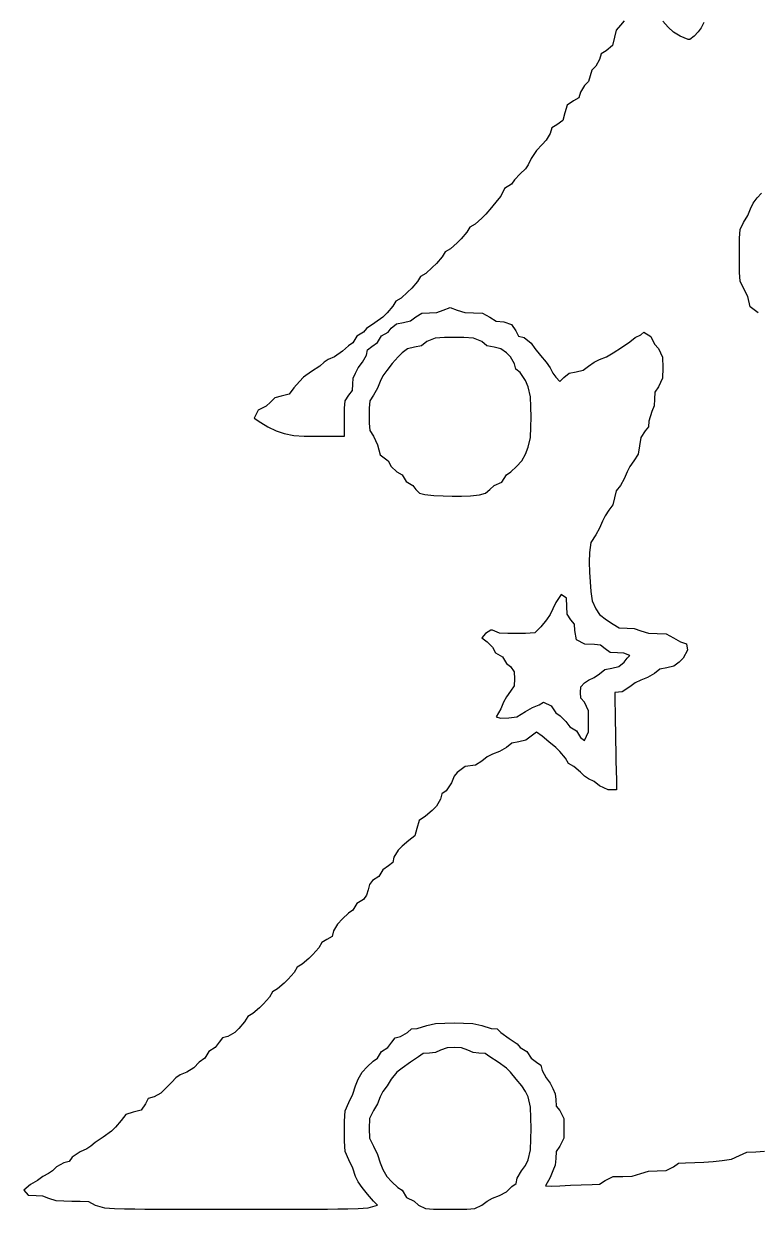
# Model space of a CAD drawing. Extents: x -1383 to 2909, y -2222 to 4206.
# Drawn here: x -1383 to 61, y -1683 to 652 of the extents above; entities that cross this region are included whole.
import ezdxf

# ---------------------------------------------------------------- set-up
doc = ezdxf.new("R2010")
doc.units = 0
doc.layers.add('Layer_1', color=7, linetype='CONTINUOUS')

msp = doc.modelspace()

# ---------------------------------------------------------------- linework, layer by layer
at = {"layer": 'Layer_1', "color": 7}
for points in [[(-200.903593, 657.170807), (-208.669842, 649.070807), (-216.982468, 638.866083), (-220.01622, 625.238524), (-223.902575, 608.570807), (-236.543678, 598.132225), (-246.520922, 592.540886), (-249.4973, 581.485768), (-256.995646, 568.092067), (-264.666197, 560.183406), (-268.037952, 549.192076), (-271.433149, 538.030658), (-279.437508, 530.292076), (-287.290913, 516.898375), (-290.454321, 505.630658), (-300.820677, 500.103099), (-313.374643, 491.322784), (-317.641465, 476.143257), (-321.776504, 461.261367), (-333.80742, 452.332233), (-343.731543, 446.719635), (-346.684535, 435.707036), (-354.782438, 422.313335), (-362.882438, 413.703099), (-373.680255, 402.286564), (-384.480255, 386.57554), (-389.878157, 373.713335), (-395.278157, 366.251131), (-406.07606, 355.961367), (-416.87606, 344.523572), (-422.660891, 335.913335), (-436.830548, 327.21806), (-443.87178, 312.017272), (-451.385065, 303.513335), (-462.287055, 290.034595), (-473.671757, 276.534595), (-481.667584, 268.540611), (-494.697713, 257.272894), (-505.027899, 251.299162), (-510.999789, 240.966879), (-522.26538, 227.934595), (-530.261206, 219.940611), (-543.29142, 208.672894), (-553.623619, 202.698879), (-559.593411, 192.366879), (-570.859002, 179.334595), (-578.854828, 171.340611), (-591.885043, 160.072894), (-602.217326, 154.098879), (-608.187033, 143.766595), (-619.452624, 130.755572), (-627.44845, 122.740611), (-640.480734, 111.472894), (-650.81092, 105.520139), (-656.780712, 95.187855), (-668.046217, 82.155572), (-676.044227, 73.906753), (-692.242129, 62.447698), (-708.439946, 51.775257), (-714.224778, 44.355572), (-727.633361, 36.553209), (-735.435751, 23.138249), (-744.039609, 17.355572), (-755.468929, 6.555572), (-771.160791, -4.244428), (-784.029373, -9.644428), (-792.129373, -15.044428), (-800.227276, -22.464113), (-816.425093, -33.115294), (-832.622995, -44.595609), (-840.621005, -52.823169), (-851.848299, -65.706633), (-861.041055, -77.867263), (-876.24822, -81.970413), (-888.655465, -85.07435), (-897.416646, -93.386948), (-905.901449, -101.423169), (-921.948406, -109.28931), (-929.812422, -125.340491), (-916.312422, -133.823169), (-902.81452, -141.923169), (-886.616646, -150.023169), (-870.418772, -155.423169), (-851.216882, -159.590098), (-831.13268, -160.56805), (-811.027276, -160.823169), (-791.227956, -160.823169), (-771.430791, -160.823169), (-751.633569, -160.823169), (-751.633569, -140.562539), (-751.633569, -120.323169), (-751.473978, -105.696397), (-750.530098, -91.112145), (-743.535609, -79.823169), (-736.258365, -70.894035), (-735.435609, -58.223169), (-734.595846, -46.700334), (-730.035609, -36.644428), (-724.637707, -25.844428), (-716.537707, -15.044428), (-708.439805, -1.034192), (-706.188387, 9.53195), (-697.639805, 15.803603), (-686.841987, 23.776044), (-678.852539, 36.744548), (-665.631014, 44.355572), (-659.846183, 52.115414), (-649.392746, 60.491792), (-635.54828, 63.53195), (-621.833584, 66.572107), (-611.250491, 74.672107), (-599.272696, 81.475257), (-584.254687, 82.155572), (-570.110513, 82.963446), (-557.258967, 87.555572), (-543.758967, 92.955572), (-530.261065, 87.555572), (-514.654243, 82.920926), (-497.865345, 82.155572), (-479.909225, 81.602816), (-465.46954, 74.055572), (-453.321638, 65.870532), (-437.759433, 64.573682), (-423.234709, 59.088643), (-414.530957, 46.545335), (-408.939647, 36.553209), (-397.876025, 33.555572), (-384.480113, 22.755572), (-376.966913, 11.955572), (-366.064838, -1.544428), (-354.68022, -15.044428), (-346.684394, -25.844428), (-341.284394, -36.644428), (-335.886491, -44.723169), (-327.786491, -52.823169), (-319.688674, -45.063326), (-309.235153, -36.708208), (-295.390772, -33.646791), (-281.676056, -30.606633), (-271.092878, -22.527893), (-260.294975, -15.044428), (-249.497158, -9.644428), (-235.997158, -4.244428), (-222.499256, 3.196517), (-206.301353, 13.847698), (-190.103451, 25.328013), (-179.305634, 33.555572), (-168.505634, 38.955572), (-162.720802, 44.355572), (-148.551117, 35.660296), (-141.509829, 20.438249), (-133.409829, 11.955572), (-125.792456, -5.222381), (-125.312012, -25.844428), (-125.792456, -46.445216), (-133.409829, -63.623169), (-140.786966, -73.934192), (-141.509829, -87.923169), (-142.330487, -100.764113), (-146.909829, -112.223169), (-152.307731, -131.123169), (-153.268705, -142.157027), (-159.784761, -150.023169), (-168.120802, -163.33183), (-170.971775, -179.723169), (-173.822664, -196.220806), (-182.392534, -209.401909), (-190.103451, -220.201909), (-195.503451, -231.001909), (-200.903451, -244.501909), (-208.6697, -258.001909), (-217.033322, -268.461751), (-220.082012, -282.301909), (-223.126393, -296.014507), (-231.211539, -306.601909), (-238.697158, -317.401909), (-244.097158, -328.201909), (-249.497158, -341.701909), (-256.995505, -355.201909), (-266.95781, -370.317657), (-269.281539, -389.557814), (-269.721646, -408.946791), (-269.209256, -428.335767), (-268.080358, -447.703483), (-266.570909, -466.348365), (-264.30461, -484.929468), (-256.899807, -500.980649), (-249.497158, -511.780649), (-235.997158, -522.580932), (-222.499256, -530.680932), (-210.814846, -538.121594), (-195.503451, -538.780932), (-181.359278, -539.567263), (-168.505634, -544.180932), (-152.898727, -548.794035), (-136.109829, -549.559389), (-118.153766, -550.112145), (-103.714109, -557.659389), (-90.216207, -565.759389), (-78.635971, -569.522381), (-76.718305, -581.959389), (-84.816207, -598.159389), (-92.916207, -605.642854), (-103.499385, -613.742854), (-117.211927, -616.783011), (-131.05849, -619.823452), (-141.509829, -628.19983), (-155.007731, -635.959672), (-168.505634, -641.359672), (-179.305634, -646.759672), (-190.103451, -654.498255), (-204.951353, -663.937625), (-219.799256, -665.659672), (-219.429334, -684.814507), (-219.059385, -703.990885), (-218.687366, -723.167546), (-218.317388, -742.322665), (-217.947495, -761.499043), (-217.57542, -780.654161), (-217.205527, -799.830539), (-216.835634, -819.006917), (-216.465712, -838.162035), (-216.093637, -857.338413), (-232.795397, -857.338413), (-249.497158, -849.238413), (-260.294975, -841.138413), (-271.092878, -835.738413), (-279.192878, -830.338413), (-287.290772, -822.344712), (-300.323055, -811.076995), (-310.653184, -805.10298), (-316.622976, -794.770696), (-327.888567, -781.738413), (-335.886491, -773.744712), (-349.384394, -762.370696), (-362.882296, -751.464397), (-373.680113, -743.938413), (-384.480113, -751.421877), (-395.063291, -759.521877), (-408.775918, -762.562035), (-422.622425, -765.602192), (-433.07382, -773.97857), (-446.571638, -781.738413), (-460.06954, -787.138413), (-470.86954, -792.538413), (-481.667443, -800.638413), (-493.815345, -808.802192), (-514.46075, -811.268334), (-530.261065, -822.876208), (-535.661065, -830.338413), (-541.061065, -843.200617), (-551.858967, -858.890381), (-560.405452, -865.162035), (-562.656784, -875.728176), (-570.756784, -889.717153), (-578.854687, -897.732113), (-592.384479, -909.106129), (-604.938416, -917.907704), (-609.20314, -933.087231), (-613.34246, -947.969121), (-625.371279, -956.898255), (-638.24828, -968.123452), (-646.346183, -976.117153), (-654.446183, -990.127389), (-656.6976, -1000.672271), (-665.244085, -1006.943924), (-676.044085, -1014.937625), (-683.842224, -1027.73605), (-696.653405, -1035.517153), (-702.578494, -1044.02109), (-705.382668, -1054.417153), (-708.278258, -1064.876995), (-714.469124, -1073.295893), (-727.709783, -1081.183294), (-735.435609, -1094.513216), (-744.039468, -1100.295893), (-755.468787, -1111.095893), (-765.762746, -1121.895893), (-773.231329, -1135.289594), (-776.229024, -1146.365972), (-786.261543, -1151.95731), (-796.591672, -1157.931326), (-802.561436, -1168.263609), (-813.829124, -1181.295893), (-821.824951, -1189.289594), (-834.855165, -1200.55731), (-845.185294, -1206.531326), (-851.157213, -1216.863609), (-862.422803, -1229.874633), (-870.41863, -1237.889594), (-883.448787, -1249.15731), (-893.781071, -1255.110066), (-899.750835, -1265.44235), (-911.016425, -1278.474633), (-919.01228, -1286.468334), (-932.042438, -1297.73605), (-942.374721, -1303.710066), (-948.344485, -1314.04235), (-959.610076, -1327.074633), (-967.605902, -1335.174633), (-981.609761, -1343.274633), (-992.169524, -1345.528176), (-998.43908, -1354.074633), (-1006.417899, -1364.874633), (-1019.209946, -1372.655735), (-1026.999553, -1385.454161), (-1037.797427, -1393.426602), (-1048.597427, -1404.864397), (-1062.095301, -1413.453373), (-1075.593203, -1418.853373), (-1083.693203, -1424.253373), (-1091.791077, -1432.863609), (-1102.591077, -1444.301405), (-1113.388951, -1454.591169), (-1126.784778, -1462.053657), (-1138.050369, -1465.22109), (-1143.57583, -1475.574633), (-1152.358271, -1488.139483), (-1167.546302, -1492.412428), (-1182.43457, -1496.536838), (-1191.353074, -1508.569909), (-1202.580397, -1521.453657), (-1210.576224, -1529.681216), (-1226.774126, -1541.161531), (-1242.972, -1551.812428), (-1251.072, -1559.253657), (-1259.169874, -1564.653657), (-1272.038457, -1570.032397), (-1287.732472, -1580.832397), (-1293.999874, -1589.37857), (-1304.559638, -1591.632397), (-1318.563524, -1599.732397), (-1326.661398, -1607.832397), (-1334.761398, -1613.232397), (-1345.559272, -1618.632397), (-1356.359272, -1626.732397), (-1369.857146, -1634.832397), (-1383.35502, -1645.632397), (-1374.383367, -1655.709562), (-1359.057146, -1656.432397), (-1346.218328, -1657.261531), (-1334.761398, -1661.832397), (-1320.130375, -1665.914287), (-1304.51502, -1666.956019), (-1288.867748, -1667.23098), (-1272.478535, -1667.381216), (-1256.116961, -1668.252869), (-1242.972, -1675.332397), (-1224.620504, -1680.604838), (-1204.670239, -1681.731609), (-1184.698743, -1682.305625), (-1164.720869, -1682.667043), (-1144.742995, -1682.899483), (-1124.760841, -1683.069562), (-1104.778715, -1683.197121), (-1084.796589, -1683.282161), (-1064.814435, -1683.32468), (-1044.834435, -1683.3672), (-1024.854435, -1683.40972), (-1004.870183, -1683.40972), (-984.888028, -1683.438066), (-964.908028, -1683.438066), (-944.923776, -1683.438066), (-924.94165, -1683.40972), (-904.959524, -1683.40972), (-884.981622, -1683.3672), (-865.001622, -1683.32468), (-845.019468, -1683.282161), (-825.03737, -1683.197121), (-805.055272, -1683.069562), (-785.075187, -1682.899483), (-765.095187, -1682.667043), (-745.115187, -1682.305625), (-725.143748, -1681.731609), (-705.195609, -1680.604838), (-686.843603, -1675.323893), (-694.83943, -1667.223893), (-706.224047, -1653.723893), (-717.126123, -1640.223893), (-724.639323, -1629.423893), (-730.037225, -1618.623893), (-735.437225, -1602.423893), (-743.537225, -1586.223893), (-750.735808, -1569.386098), (-751.50754, -1549.465342), (-751.635099, -1529.545153), (-751.50754, -1509.603137), (-750.735808, -1489.703924), (-743.537225, -1472.845153), (-735.437225, -1456.644869), (-730.037225, -1440.444869), (-724.639323, -1426.944869), (-717.168643, -1413.444869), (-706.876696, -1402.644869), (-695.447461, -1391.866129), (-686.843603, -1386.062192), (-679.234706, -1372.83857), (-666.261865, -1364.866129), (-658.283074, -1354.066129), (-652.013518, -1345.519672), (-641.453839, -1343.266129), (-627.449924, -1335.166129), (-619.877169, -1328.022822), (-608.554205, -1327.066129), (-589.656302, -1321.666129), (-572.282787, -1317.52046), (-553.986539, -1316.521247), (-535.66268, -1316.266129), (-517.338822, -1316.521247), (-499.044671, -1317.52046), (-481.669058, -1321.666129), (-462.771156, -1327.066129), (-451.380161, -1328.022822), (-443.873254, -1335.293688), (-427.675436, -1346.774003), (-411.477534, -1357.425184), (-405.692702, -1364.866129), (-392.471178, -1372.477153), (-384.481729, -1385.445657), (-373.681729, -1393.418098), (-365.135329, -1399.689751), (-362.883912, -1410.255893), (-354.783912, -1424.244869), (-346.686009, -1435.044869), (-341.286009, -1445.844869), (-336.727871, -1455.900775), (-335.888107, -1467.445153), (-335.065351, -1480.115735), (-327.788107, -1489.045153), (-320.198343, -1504.862192), (-319.69029, -1524.145153), (-320.198343, -1543.427546), (-327.788107, -1559.245153), (-335.165244, -1569.534917), (-335.888107, -1583.523893), (-336.708765, -1596.364554), (-341.286009, -1607.823893), (-346.686009, -1620.940932), (-356.133912, -1636.949877), (-343.286561, -1638.182948), (-327.788107, -1637.396334), (-306.655795, -1636.205783), (-285.506561, -1635.312586), (-264.346591, -1634.866413), (-249.700742, -1634.143578), (-238.698774, -1626.723893), (-222.88352, -1619.134129), (-203.602969, -1618.623893), (-185.481079, -1617.879515), (-168.507249, -1613.223893), (-152.900342, -1608.588964), (-136.111445, -1607.823893), (-118.155382, -1607.271137), (-103.715725, -1599.723893), (-93.81924, -1592.367987), (-80.234201, -1591.623893), (-62.125067, -1591.368775), (-44.032884, -1590.62468), (-25.968397, -1589.327546), (-7.965619, -1587.392901), (9.894803, -1584.416523), (25.867323, -1577.336995), (40.679084, -1570.619169), (58.263129, -1570.023893), (75.052026, -1569.258539)], [(-44.322727, 654.470807), (-49.720629, 643.670807), (-55.120629, 635.592067), (-63.220629, 627.492067), (-71.745797, 620.731437), (-74.894352, 620.731437), (-90.667029, 627.492067), (-103.714251, 634.954272), (-114.514251, 645.244036), (-125.312153, 656.681831)], [(63.031711, 82.164076), (47.197324, 94.218406), (42.065226, 114.160139), (33.967324, 130.764076), (27.174803, 144.753052), (26.211732, 161.654627), (25.926879, 178.598721), (25.867634, 195.543099), (25.926879, 212.48691), (26.211732, 229.431005), (27.174803, 246.332863), (33.967324, 260.343099), (42.065226, 273.843099), (47.465226, 287.343099), (52.865226, 298.143099), (60.899321, 308.921839), (69.284231, 317.936013)]]:
    msp.add_lwpolyline(points, dxfattribs=at)
for points in [[(-485.719058, -276.12805), (-474.079294, -273.002854), (-465.471156, -265.39183), (-456.986324, -257.993405), (-441.781285, -250.956397), (-433.075436, -236.776082), (-424.471578, -230.993405), (-413.042258, -220.193405), (-402.748214, -209.393405), (-395.279631, -195.914665), (-389.879631, -182.414665), (-385.702044, -163.195767), (-384.730498, -143.126476), (-384.481616, -123.014665), (-384.730498, -102.902854), (-385.702044, -82.833562), (-389.879631, -63.614665), (-395.279631, -50.75246), (-406.077534, -35.062696), (-414.626117, -28.791043), (-416.877534, -18.224901), (-424.975436, -4.235924), (-433.075436, 3.24754), (-443.658529, 11.34754), (-457.371156, 14.387698), (-471.21772, 17.427855), (-481.669058, 25.804233), (-497.796746, 32.628643), (-516.720161, 33.436517), (-535.66268, 33.564076), (-554.603102, 33.436517), (-573.524334, 32.628643), (-589.656302, 25.804233), (-600.107641, 17.427855), (-613.952107, 14.387698), (-627.666831, 11.34754), (-638.249896, 3.24754), (-646.245723, -4.235924), (-657.630425, -17.735924), (-668.530318, -31.235924), (-676.045701, -42.014665), (-681.443603, -52.814665), (-686.843603, -66.314665), (-694.94142, -79.814665), (-701.938091, -91.103641), (-702.881972, -105.687893), (-703.041562, -120.314665), (-702.881972, -134.941436), (-701.938091, -149.525688), (-694.94142, -160.814665), (-686.843603, -177.397342), (-681.666803, -197.445373), (-665.63263, -209.393405), (-659.847798, -220.193405), (-649.047798, -230.993405), (-638.249896, -236.776082), (-630.447619, -250.191043), (-617.036854, -257.993405), (-611.252107, -265.753247), (-604.164076, -273.109153), (-593.704205, -275.681594), (-575.750268, -277.318602), (-557.738929, -278.211515), (-539.71268, -278.594192), (-521.677956, -278.509153), (-503.658085, -277.871357)], [(-271.094494, -722.329909), (-271.57712, -701.729121), (-279.194494, -684.551169), (-286.329317, -676.961405), (-287.292387, -665.651169), (-286.329317, -654.319672), (-279.194494, -646.751169), (-271.094494, -641.351169), (-260.296591, -635.951169), (-249.498774, -628.467704), (-238.915596, -620.38868), (-225.200871, -617.327546), (-211.356462, -614.287106), (-200.905067, -605.931987), (-195.505067, -598.150885), (-190.105067, -592.750885), (-201.564179, -588.180019), (-214.402969, -587.350885), (-228.389876, -586.628334), (-238.698774, -579.250885), (-247.413155, -572.001279), (-259.854386, -571.150885), (-278.77352, -570.300775), (-295.047978, -562.094192), (-298.092387, -543.577153), (-298.940627, -531.203641), (-306.19029, -522.572428), (-313.631178, -511.13435), (-314.29029, -496.082381), (-314.78349, -479.98868), (-325.088107, -472.398917), (-335.888107, -488.08868), (-341.286009, -500.972145), (-346.686009, -511.772145), (-354.199209, -522.572428), (-365.101285, -536.072428), (-377.015329, -548.317814), (-395.619817, -549.465846), (-414.279609, -549.550885), (-430.332917, -549.358129), (-446.358529, -548.401436), (-460.498507, -542.810098), (-463.64709, -542.810098), (-474.019739, -549.549468), (-481.669058, -557.649468), (-470.871156, -565.749468), (-460.071156, -576.549468), (-454.286324, -587.349468), (-440.87777, -595.15183), (-433.075436, -608.566791), (-424.975436, -614.349468), (-417.598214, -624.660775), (-416.877534, -638.649751), (-417.598214, -652.638444), (-424.975436, -662.949751), (-433.075436, -673.749751), (-438.475436, -684.549751), (-443.873254, -697.645814), (-453.323254, -713.208019), (-444.553569, -716.248176), (-428.289817, -715.631641), (-412.153569, -713.569436), (-395.279631, -702.769436), (-381.781729, -695.349751), (-368.283912, -689.949751), (-359.79908, -684.549751), (-344.594041, -691.586759), (-335.888107, -705.745814), (-327.282151, -711.549751), (-315.855014, -722.328491), (-307.876139, -733.128491), (-294.901285, -741.122192), (-287.292387, -754.345814), (-279.194494, -760.128491), (-271.57712, -742.950539)], [(-481.669058, -1675.323893), (-470.871156, -1667.223893), (-460.071156, -1661.823893), (-446.573254, -1656.423893), (-433.075436, -1648.961688), (-422.277534, -1638.650381), (-413.728951, -1632.400271), (-411.477534, -1621.834129), (-403.379631, -1607.823893), (-395.279631, -1597.023893), (-389.879631, -1586.223893), (-385.689317, -1566.111798), (-384.7284, -1545.149877), (-384.481786, -1524.145153), (-384.7284, -1503.140428), (-385.689317, -1482.15668), (-389.879631, -1462.044869), (-395.279631, -1451.244869), (-402.792917, -1440.444869), (-413.694907, -1426.944869), (-425.079609, -1413.444869), (-433.075436, -1405.21731), (-449.273254, -1393.736995), (-465.471156, -1383.085814), (-474.731943, -1376.495263), (-487.069058, -1375.666129), (-498.604649, -1374.815735), (-508.664778, -1370.266129), (-521.518507, -1365.674003), (-535.66268, -1364.866129), (-549.806854, -1365.674003), (-562.6584, -1370.266129), (-572.720712, -1374.815735), (-584.256302, -1375.666129), (-596.593417, -1376.495263), (-605.854205, -1383.085814), (-622.052107, -1393.736995), (-638.249896, -1405.21731), (-649.047798, -1413.444869), (-659.847798, -1426.944869), (-667.945701, -1440.444869), (-676.045701, -1451.244869), (-681.443603, -1462.044869), (-686.843603, -1475.545153), (-694.94142, -1489.045153), (-702.531213, -1504.862192), (-703.04142, -1524.145153), (-702.531213, -1543.427546), (-694.94142, -1559.245153), (-686.843603, -1575.423893), (-681.443603, -1591.623893), (-676.045701, -1605.123893), (-668.574964, -1618.623893), (-658.283074, -1629.423893), (-646.853839, -1640.223893), (-638.249896, -1646.00657), (-629.544076, -1660.186885), (-614.339036, -1667.223893), (-605.854205, -1675.323893), (-592.558271, -1682.084523), (-576.311471, -1683.062476), (-560.034992, -1683.360113), (-543.760583, -1683.42531), (-527.484019, -1683.360113), (-511.209609, -1683.062476), (-494.964992, -1682.084523)]]:
    msp.add_lwpolyline(points, close=True, dxfattribs=at)

doc.saveas('drawing.dxf')
